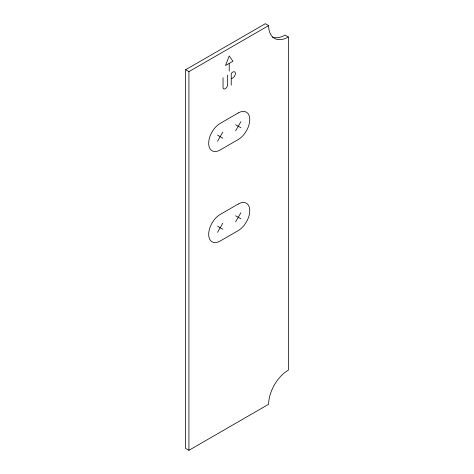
<?xml version="1.0" encoding="UTF-8"?>
<svg xmlns="http://www.w3.org/2000/svg" width="474" height="474" viewBox="0 0 474 474"><rect width="100%" height="100%" fill="white"/><g stroke="black" fill="none" stroke-linecap="round" stroke-linejoin="round"><path stroke-width="0.71" d="M217.525 141.276L222.827 132.08M235.596 130.842L240.905 121.646M217.525 232.337L222.827 223.147M235.596 221.903L240.905 212.708M185.642 69.725L265.357 23.7L268.645 25.596A27.883 16.098 -60 0 0 288.358 36.978L288.358 370.123A27.883 16.098 -60 0 0 268.645 404.275L188.925 450.3L185.642 448.404L185.642 69.725L188.925 71.621L268.645 25.596M228.948 63.552L225.488 65.548L229.215 55.95L232.935 61.247L229.215 63.398L229.215 71.13M231.496 78.696L232.853 77.914A3.585 2.068 -60 0 0 235.388 73.523A3.585 2.068 -60 0 0 232.853 72.06L232.467 72.285A1.742 1.007 -60 0 0 231.235 74.418L231.235 85.136M288.358 36.978L285.075 35.082A27.883 16.098 -60 0 1 272.384 37.067M235.596 124.709L240.905 127.773M217.525 135.143L222.827 138.207M235.596 215.777L240.905 218.84M217.525 226.211L222.827 229.274M227.585 75.105L227.585 84.751A3.217 1.855 -60 0 1 225.31 88.691A3.217 1.855 -60 0 1 223.035 87.376L223.035 77.73M188.925 71.621L188.925 450.3M238.25 112.96L220.173 123.394A16.264 9.391 -60 0 0 208.673 143.32A16.264 9.391 -60 0 0 220.173 149.956L238.25 139.522A16.264 9.391 -60 0 0 249.751 119.602A16.264 9.391 -60 0 0 238.25 112.96M238.25 204.027L220.173 214.461A16.264 9.391 -60 0 0 208.673 234.381A16.264 9.391 -60 0 0 220.173 241.023L238.25 230.589A16.264 9.391 -60 0 0 249.751 210.669A16.264 9.391 -60 0 0 238.25 204.027"/></g></svg>
